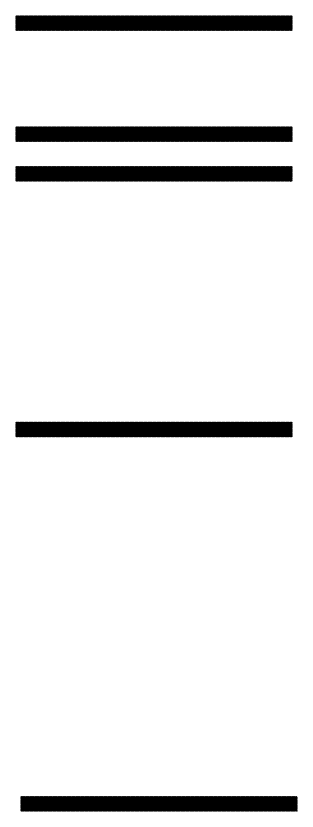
# Model space of a CAD drawing. Header units: inches. Extents: x -13840 to 30462, y 9839 to 187792.
# Drawn here: x 3032.3 to 3120.8, y 9838.9 to 10089.5 of the extents above; entities that cross this region are included whole.
import ezdxf

# ---------------------------------------------------------------- set-up
doc = ezdxf.new("R2010")
doc.units = ezdxf.units.IN
doc.header["$MEASUREMENT"] = 0
for name, color, linetype in [('a-plan-patt', 8, 'Continuous'), ('a-plan-wall-exist-patt', 8, 'Continuous'), ('a-plan-wall-patt', 8, 'Continuous'), ('a-sect-patt', 8, 'Continuous'), ('a-site-patt', 8, 'Continuous')]:
    doc.layers.add(name, color=color, linetype=linetype)

msp = doc.modelspace()

# ---------------------------------------------------------------- hatches: boundary and pattern name
at = {"layer": 'a-plan-patt'}
h = msp.add_hatch(dxfattribs=at)
h.set_pattern_fill('ANSI31', color=256)
h.set_pattern_definition([(45, (-4675.94623, 5310.79995), (-0.0883883476, 0.0883883476), [])])
h.paths.add_polyline_path([(3119.286, 10089.466), (3032.267, 10089.466), (3032.267, 10084.859), (3119.286, 10084.859)])
at = {"layer": 'a-plan-wall-exist-patt'}
h = msp.add_hatch(dxfattribs=at)
h.set_pattern_fill('ANSI31', color=256)
h.set_pattern_definition([(45, (-4675.94623, 5275.8489), (-0.0883883476, 0.0883883476), [])])
h.paths.add_polyline_path([(3119.286, 10054.515), (3032.267, 10054.515), (3032.267, 10049.908), (3119.286, 10049.908)])
at = {"layer": 'a-plan-wall-patt'}
h = msp.add_hatch(dxfattribs=at)
h.set_pattern_fill('ANSI31', color=256)
h.set_pattern_definition([(45, (-4675.94623, 5263.3002), (-0.0883883476, 0.0883883476), [])])
h.paths.add_polyline_path([(3119.286, 10041.966), (3032.267, 10041.966), (3032.267, 10037.359), (3119.286, 10037.359)])
at = {"layer": 'a-sect-patt'}
h = msp.add_hatch(dxfattribs=at)
h.set_pattern_fill('ANSI31', color=256)
h.set_pattern_definition([(45, (-4674.40365, 5064.85212), (-0.0883883476, 0.0883883476), [])])
h.paths.add_polyline_path([(3120.829, 9843.518), (3033.81, 9843.518), (3033.81, 9838.911), (3120.829, 9838.911)])
at = {"layer": 'a-site-patt'}
h = msp.add_hatch(dxfattribs=at)
h.set_pattern_fill('ANSI31', color=256)
h.set_pattern_definition([(45, (-4675.94623, 5182.79002), (-0.0883883476, 0.0883883476), [])])
h.paths.add_polyline_path([(3119.286, 9961.456), (3032.267, 9961.456), (3032.267, 9956.849), (3119.286, 9956.849)])

doc.saveas('drawing.dxf')
